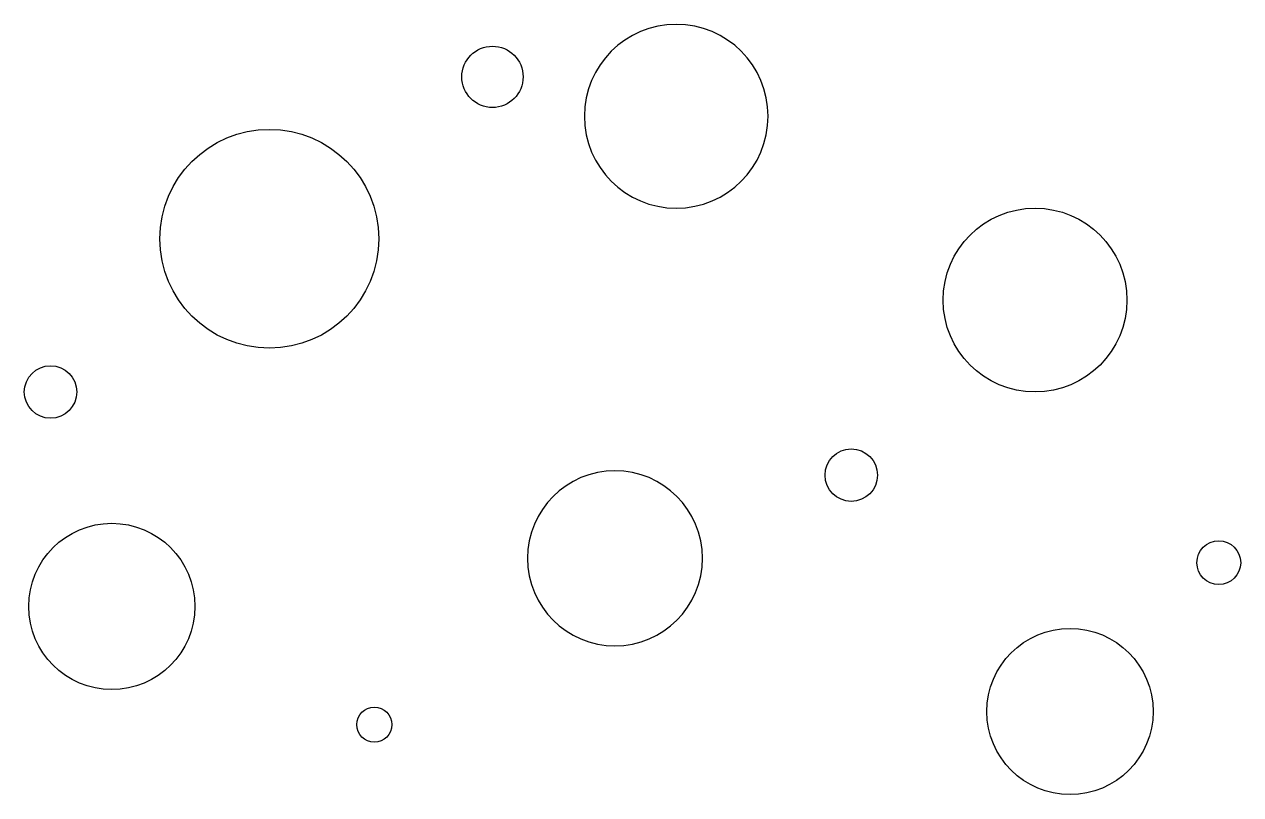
# Model space of a CAD drawing. Header units: centimetres. Extents: x -7.9 to 7.9, y -5 to 5.
import ezdxf

# ---------------------------------------------------------------- set-up
doc = ezdxf.new("R2010")
doc.units = ezdxf.units.CM
doc.header["$MEASUREMENT"] = 0
doc.layers.add('Camada 1', color=7, linetype='Continuous')

msp = doc.modelspace()

# ---------------------------------------------------------------- linework, layer by layer
at = {"layer": 'Camada 1'}
for centre, major_axis in [((-1.82809, 4.34136), (0, 0.40007)), ((-4.74136, 2.2279), (0, 1.42809)), ((5.25534, 1.42819), (0, 1.19967)), ((-7.59754, 0.22863), (0, 0.34263)), ((2.85612, -0.85669), (0, 0.34263)), ((-6.79783, -2.57056), (0, 1.08534)), ((7.65453, -1.99927), (0, 0.28564)), ((5.71227, -3.94152), (0, 1.08534)), ((-3.3704, -4.11292), (0, 0.22865))]:
    msp.add_ellipse(centre, major_axis=major_axis, ratio=1, dxfattribs=at)
for points in [[(-0.62841, 3.8273), (-0.62841, 4.48969), (-0.09139, 5.02685), (0.57113, 5.02685), (0.57113, 5.02685), (1.23365, 5.02685), (1.7707, 4.48969), (1.7707, 3.82731), (1.7707, 3.82731), (1.7707, 3.16493), (1.23362, 2.62777), (0.57113, 2.62777), (0.57113, 2.62777), (-0.09136, 2.62777), (-0.62841, 3.16492), (-0.62841, 3.8273)], [(-1.37112, -1.94225), (-1.37112, -1.31132), (-0.8596, -0.79967), (-0.22857, -0.79967), (-0.22857, -0.79967), (0.40246, -0.79967), (0.91401, -1.31132), (0.91401, -1.94225), (0.91401, -1.94225), (0.91401, -2.57318), (0.40246, -3.0848), (-0.22857, -3.0848), (-0.22857, -3.0848), (-0.8596, -3.0848), (-1.37112, -2.57318), (-1.37112, -1.94225)]]:
    msp.add_open_spline(points, degree=3, knots=[0, 0, 0, 0, 0.2, 0.2, 0.2, 0.2, 0.4, 0.4, 0.4, 0.4, 0.6, 0.6, 0.6, 0.6, 1, 1, 1, 1], dxfattribs=at)

doc.saveas('drawing.dxf')
